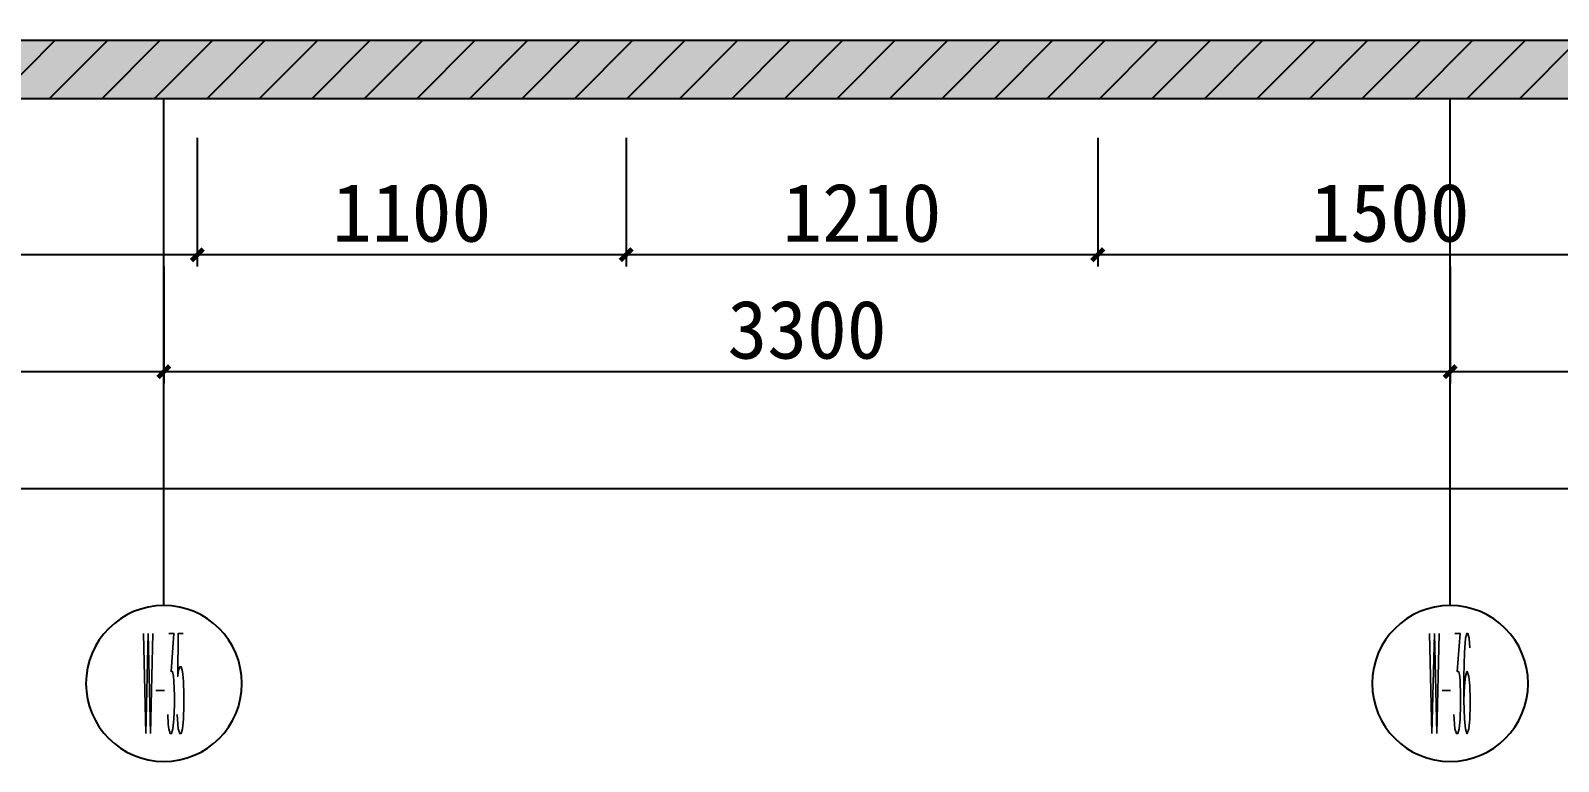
# Model space of a CAD drawing. Header units: millimetres. Extents: x 110215 to 630040, y -488650 to 141897.
# Drawn here: x 391545 to 395465, y 6391 to 8266 of the extents above; entities that cross this region are included whole.
import ezdxf
from ezdxf.enums import TextEntityAlignment as Align
from ezdxf.xclip import XClip

# ---------------------------------------------------------------- set-up
doc = ezdxf.new("R2010")
doc.units = ezdxf.units.MM
doc.header["$LTSCALE"] = 1000
doc.header["$XCLIPFRAME"] = 0
doc.layers.get('Defpoints').update_dxf_attribs({"color": 2})
doc.layers.add('0-118标注', color=2, linetype='Continuous')
doc.layers.add('0-140c立面材料填充', color=250, linetype='Continuous')
doc.styles.add('_TCH_AXIS', font='COMPLEX', dxfattribs={"bigfont": 'GBCBIG'})
doc.styles.add('COMPLEX', font='COMPLEX')
doc.styles.add('黑体', font='simhei.ttf')
doc.dimstyles.new('50', dxfattribs={"dimscale": 50, "dimtxt": 3, "dimasz": 0.6, "dimexe": 0.6, "dimexo": 0.6, "dimtad": 1, "dimdec": 0, "dimdsep": 46, "dimtxsty": '黑体', "dimblk1": 'ARCHTICK', "dimblk2": 'ARCHTICK', "dimsah": 1, "dimcen": 0, "dimdle": 1, "dimclrd": 251, "dimclre": 251, "dimclrt": 2, "dimadec": 0, "dimazin": 0, "dimtfac": 1, "dimtdec": 0, "dimtix": 1, "dimtmove": 2, "dimatfit": 3, "dimldrblk": 'DOT', "dimfxl": 0, "dimtolj": 1, "dimtzin": 0, "dimarcsym": 0})

# ---------------------------------------------------------------- blocks, each defined once
blk = doc.blocks.new('_ArchTick')
at = {"color": 0, "linetype": 'ByBlock', "const_width": 0.4}
blk.add_lwpolyline([(-0.5, -0.5), (0.5, 0.5)], dxfattribs=at)
blk = doc.blocks.new('*D991')
at = {"color": 251, "lineweight": -2, "transparency": 16777216}
for p, q in [((368656, -28058), (368656, -28388)), ((370156, -28058), (370156, -28388)), ((370206, -28358), (368606, -28358))]:
    blk.add_line(p, q, dxfattribs=at)
at = {"layer": 'Defpoints', "color": 0, "transparency": 16777216}
for p in [(368656, -27958), (370156, -27958), (368656, -28358)]:
    blk.add_point(p, dxfattribs=at)
at = {"color": 251, "lineweight": -2, "transparency": 16777216, "xscale": 30, "yscale": 30, "zscale": 30, "rotation": 180}
blk.add_blockref('_ArchTick', (368656, -28358), dxfattribs=at)
at = {"color": 251, "lineweight": -2, "transparency": 16777216, "xscale": 30, "yscale": 30, "zscale": 30}
blk.add_blockref('_ArchTick', (370156, -28358), dxfattribs=at)
at = {"color": 2, "transparency": 16777216, "insert": (369406, -28250.9), "char_height": 150, "attachment_point": 5, "style": '黑体'}
blk.add_mtext('\\A1;1500', dxfattribs=at)
blk = doc.blocks.new('_DOT')
at = {"color": 0, "linetype": 'ByBlock'}
blk.add_line((-0.5, 0), (-1, 0), dxfattribs=at)
at = {"color": 0, "linetype": 'ByBlock', "const_width": 0.5}
blk.add_lwpolyline([(-0.25, 0, 1), (0.25, 0, 1)], format="xyb", close=True, dxfattribs=at)
blk = doc.blocks.new('*D992')
at = {"color": 251, "lineweight": -2, "transparency": 16777216}
for p, q in [((367446, -28058), (367446, -28388)), ((368656, -28058), (368656, -28388)), ((368706, -28358), (367396, -28358))]:
    blk.add_line(p, q, dxfattribs=at)
at = {"layer": 'Defpoints', "color": 0, "transparency": 16777216}
for p in [(367446, -27958), (368656, -27958), (367446, -28358)]:
    blk.add_point(p, dxfattribs=at)
at = {"color": 251, "lineweight": -2, "transparency": 16777216, "xscale": 30, "yscale": 30, "zscale": 30, "rotation": 180}
blk.add_blockref('_ArchTick', (367446, -28358), dxfattribs=at)
at = {"color": 251, "lineweight": -2, "transparency": 16777216, "xscale": 30, "yscale": 30, "zscale": 30}
blk.add_blockref('_ArchTick', (368656, -28358), dxfattribs=at)
at = {"color": 2, "transparency": 16777216, "insert": (368051, -28250.9), "char_height": 150, "attachment_point": 5, "style": '黑体'}
blk.add_mtext('\\A1;1210', dxfattribs=at)
blk = doc.blocks.new('*D993')
at = {"color": 251, "lineweight": -2, "transparency": 16777216}
for p, q in [((366346, -28058), (366346, -28388)), ((367446, -28058), (367446, -28388)), ((367496, -28358), (366296, -28358))]:
    blk.add_line(p, q, dxfattribs=at)
at = {"layer": 'Defpoints', "color": 0, "transparency": 16777216}
for p in [(366346, -27958), (367446, -27958), (366346, -28358)]:
    blk.add_point(p, dxfattribs=at)
at = {"color": 251, "lineweight": -2, "transparency": 16777216, "xscale": 30, "yscale": 30, "zscale": 30, "rotation": 180}
blk.add_blockref('_ArchTick', (366346, -28358), dxfattribs=at)
at = {"color": 251, "lineweight": -2, "transparency": 16777216, "xscale": 30, "yscale": 30, "zscale": 30}
blk.add_blockref('_ArchTick', (367446, -28358), dxfattribs=at)
at = {"color": 2, "transparency": 16777216, "insert": (366896, -28250.9), "char_height": 150, "attachment_point": 5, "style": '黑体'}
blk.add_mtext('\\A1;1100', dxfattribs=at)
blk = doc.blocks.new('*D994')
at = {"color": 251, "lineweight": -2, "transparency": 16777216}
for p, q in [((364846, -28058), (364846, -28388)), ((366346, -28058), (366346, -28388)), ((366396, -28358), (364796, -28358))]:
    blk.add_line(p, q, dxfattribs=at)
at = {"layer": 'Defpoints', "color": 0, "transparency": 16777216}
for p in [(364846, -27958), (366346, -27958), (364846, -28358)]:
    blk.add_point(p, dxfattribs=at)
at = {"color": 251, "lineweight": -2, "transparency": 16777216, "xscale": 30, "yscale": 30, "zscale": 30, "rotation": 180}
blk.add_blockref('_ArchTick', (364846, -28358), dxfattribs=at)
at = {"color": 251, "lineweight": -2, "transparency": 16777216, "xscale": 30, "yscale": 30, "zscale": 30}
blk.add_blockref('_ArchTick', (366346, -28358), dxfattribs=at)
at = {"color": 2, "transparency": 16777216, "insert": (365596, -28250.9), "char_height": 150, "attachment_point": 5, "style": '黑体'}
blk.add_mtext('\\A1;1500', dxfattribs=at)
blk = doc.blocks.new('*D997')
at = {"color": 251, "lineweight": -2, "transparency": 16777216}
for p, q in [((363860.3, -28388), (363860.3, -28688)), ((366260.3, -28388), (366260.3, -28688)), ((363810.3, -28658), (366310.3, -28658))]:
    blk.add_line(p, q, dxfattribs=at)
at = {"layer": 'Defpoints', "color": 0, "transparency": 16777216}
for p in [(363860.3, -28358), (366260.3, -28358), (366260.3, -28658)]:
    blk.add_point(p, dxfattribs=at)
at = {"color": 251, "lineweight": -2, "transparency": 16777216, "xscale": 30, "yscale": 30, "zscale": 30, "rotation": 180}
blk.add_blockref('_ArchTick', (363860.3, -28658), dxfattribs=at)
at = {"color": 251, "lineweight": -2, "transparency": 16777216, "xscale": 30, "yscale": 30, "zscale": 30}
blk.add_blockref('_ArchTick', (366260.3, -28658), dxfattribs=at)
at = {"color": 2, "transparency": 16777216, "insert": (365060.3, -28550.9), "char_height": 150, "attachment_point": 5, "style": '黑体'}
blk.add_mtext('\\A1;2400', dxfattribs=at)
blk = doc.blocks.new('*D998')
at = {"color": 251, "lineweight": -2, "transparency": 16777216}
for p, q in [((366260.3, -28388), (366260.3, -28688)), ((369560.3, -28388), (369560.3, -28688)), ((366210.3, -28658), (369610.3, -28658))]:
    blk.add_line(p, q, dxfattribs=at)
at = {"layer": 'Defpoints', "color": 0, "transparency": 16777216}
for p in [(366260.3, -28358), (369560.3, -28358), (369560.3, -28658)]:
    blk.add_point(p, dxfattribs=at)
at = {"color": 251, "lineweight": -2, "transparency": 16777216, "xscale": 30, "yscale": 30, "zscale": 30, "rotation": 180}
blk.add_blockref('_ArchTick', (366260.3, -28658), dxfattribs=at)
at = {"color": 251, "lineweight": -2, "transparency": 16777216, "xscale": 30, "yscale": 30, "zscale": 30}
blk.add_blockref('_ArchTick', (369560.3, -28658), dxfattribs=at)
at = {"color": 2, "transparency": 16777216, "insert": (367910.3, -28550.9), "char_height": 150, "attachment_point": 5, "style": '黑体'}
blk.add_mtext('\\A1;3300', dxfattribs=at)
blk = doc.blocks.new('*D999')
at = {"color": 251, "lineweight": -2, "transparency": 16777216}
for p, q in [((369560.3, -28388), (369560.3, -28688)), ((371560.3, -28388), (371560.3, -28688)), ((369510.3, -28658), (371610.3, -28658))]:
    blk.add_line(p, q, dxfattribs=at)
at = {"layer": 'Defpoints', "color": 0, "transparency": 16777216}
for p in [(369560.3, -28358), (371560.3, -28358), (371560.3, -28658)]:
    blk.add_point(p, dxfattribs=at)
at = {"color": 251, "lineweight": -2, "transparency": 16777216, "xscale": 30, "yscale": 30, "zscale": 30, "rotation": 180}
blk.add_blockref('_ArchTick', (369560.3, -28658), dxfattribs=at)
at = {"color": 251, "lineweight": -2, "transparency": 16777216, "xscale": 30, "yscale": 30, "zscale": 30}
blk.add_blockref('_ArchTick', (371560.3, -28658), dxfattribs=at)
at = {"color": 2, "transparency": 16777216, "insert": (370560.3, -28550.9), "char_height": 150, "attachment_point": 5, "style": '黑体'}
blk.add_mtext('\\A1;2000', dxfattribs=at)
blk = doc.blocks.new('*D1007')
at = {"color": 251, "lineweight": -2, "transparency": 16777216}
for p, q in [((363296, -28688), (363296, -28988)), ((392561.1, -28688), (392561.1, -28988)), ((363246, -28958), (392611.1, -28958))]:
    blk.add_line(p, q, dxfattribs=at)
at = {"layer": 'Defpoints', "color": 0, "transparency": 16777216}
for p in [(363296, -28658), (392561.1, -28658), (392561.1, -28958)]:
    blk.add_point(p, dxfattribs=at)
at = {"color": 251, "lineweight": -2, "transparency": 16777216, "xscale": 30, "yscale": 30, "zscale": 30, "rotation": 180}
blk.add_blockref('_ArchTick', (363296, -28958), dxfattribs=at)
at = {"color": 251, "lineweight": -2, "transparency": 16777216, "xscale": 30, "yscale": 30, "zscale": 30}
blk.add_blockref('_ArchTick', (392561.1, -28958), dxfattribs=at)
at = {"color": 2, "transparency": 16777216, "insert": (377928.5, -28851.8), "char_height": 150, "attachment_point": 5, "style": '黑体'}
blk.add_mtext('\\A1;29265', dxfattribs=at)
blk = doc.blocks.new('_AXISO')
blk.add_circle((0, 0), 0.5)
at = {"style": 'COMPLEX', "width": 1.041667}
blk.add_attdef('A', text='', height=0.56, dxfattribs=at).set_placement((-0.25, -0.28), (0.25, -0.28), align=Align.FIT)
blk = doc.blocks.new('dsfxdsfs')
h = blk.add_hatch()
h.set_pattern_fill('ANSI31', color=250, scale=30)
h.paths.add_polyline_path([(363296, -23358.4), (363296, -23508.4), (363762.4, -23508.4), (363762.4, -24208.4), (364356.9, -24208.4), (364356.9, -23508.4), (366140.2, -23508.4), (366140.2, -24208.4), (366640.2, -24208.4), (366640.2, -23508.4), (368940.2, -23508.4), (368940.2, -24208.4), (369440.2, -24208.4), (369440.2, -23508.4), (371591.1, -23508.4), (371591.1, -24208.4), (372191.3, -24208.4), (372191.3, -23508.4), (375561.3, -23508.4), (375561.3, -24208.4), (376161.3, -24208.4), (376161.3, -23508.4), (378510.1, -23508.4), (378510.1, -24208.4), (379010.1, -24208.4), (379010.1, -23508.4), (381810.4, -23508.4), (381810.4, -24208.4), (382410.4, -24208.4), (382410.4, -23508.4), (384910.1, -23508.4), (384910.1, -24208.4), (385410.1, -24208.4), (385410.1, -23508.4), (387759.1, -23508.4), (387759.1, -24208.4), (388359.1, -24208.4), (388359.1, -23508.4), (391860.1, -23508.4), (391860.1, -24208.4), (392460.1, -24208.4), (392460.2, -23508.4), (392560.1, -23508.4), (392560.1, -23358.4)])
h.paths.add_polyline_path([(363296, -27808), (392560.1, -27808), (392560.1, -27958), (363296, -27958)])
at = {"layer": '0-140c立面材料填充'}
h = blk.add_hatch(dxfattribs=at)
h.set_pattern_fill('AR-CONC', color=256)
h.paths.add_polyline_path([(363296, -27808), (392560.1, -27808), (392560.1, -27958), (363296, -27958)])
h.paths.add_polyline_path([(363296, -23358.4), (363296, -23508.4), (363762.4, -23508.4), (363762.4, -24208.4), (364356.9, -24208.4), (364356.9, -23508.4), (366140.2, -23508.4), (366140.2, -24208.4), (366640.2, -24208.4), (366640.2, -23508.4), (368940.2, -23508.4), (368940.2, -24208.4), (369440.2, -24208.4), (369440.2, -23508.4), (371591.1, -23508.4), (371591.1, -24208.4), (372191.3, -24208.4), (372191.3, -23508.4), (375561.3, -23508.4), (375561.3, -24208.4), (376161.3, -24208.4), (376161.3, -23508.4), (378510.1, -23508.4), (378510.1, -24208.4), (379010.1, -24208.4), (379010.1, -23508.4), (381810.4, -23508.4), (381810.4, -24208.4), (382410.4, -24208.4), (382410.4, -23508.4), (384910.1, -23508.4), (384910.1, -24208.4), (385410.1, -24208.4), (385410.1, -23508.4), (387759.1, -23508.4), (387759.1, -24208.4), (388359.1, -24208.4), (388359.1, -23508.4), (391860.1, -23508.4), (391860.1, -24208.4), (392460.1, -24208.4), (392460.2, -23508.4), (392560.1, -23508.4), (392560.1, -23358.4)])
blk.add_lwpolyline([(363296, -27808), (392560.1, -27808), (392560.1, -27958), (363296, -27958)], close=True)
at = {"layer": '0-118标注'}
for p, q in [((366260.3, -29258, 13.8), (366260.3, -27958)), ((369560.3, -29258, 13.8), (369560.3, -27958))]:
    blk.add_line(p, q, dxfattribs=at)
ref = blk.add_blockref('_AXISO', (366260.3, -29458, 13.8), dxfattribs=dict(at, xscale=-400, yscale=400, zscale=400))
ref.add_attrib('A', 'W-35', dxfattribs={"layer": '0', "height": 257.36, "style": '_TCH_AXIS', "width": 0.108434}).set_placement((366205.1, -29586.7, 13.8), (366315.4, -29586.7, 13.8), align=Align.FIT)
ref = blk.add_blockref('_AXISO', (369560.3, -29458, 13.8), dxfattribs=dict(at, xscale=-400, yscale=400, zscale=400))
ref.add_attrib('A', 'W-36', dxfattribs={"layer": '0', "height": 257.36, "style": '_TCH_AXIS', "width": 0.108434}).set_placement((369505.1, -29586.7, 13.8), (369615.4, -29586.7, 13.8), align=Align.FIT)
at = {"color": 5}
for base, p1, p2, picture, middle in [((364846, -28358), (366346, -27958), (364846, -27958), '*D994', (365596, -28250.9)), ((366346, -28358), (367446, -27958), (366346, -27958), '*D993', (366896, -28250.9)), ((367446, -28358), (368656, -27958), (367446, -27958), '*D992', (368051, -28250.9)), ((368656, -28358), (370156, -27958), (368656, -27958), '*D991', (369406, -28250.9)), ((366260.3, -28658), (363860.3, -28358), (366260.3, -28358), '*D997', (365060.3, -28550.9)), ((369560.3, -28658), (366260.3, -28358), (369560.3, -28358), '*D998', (367910.3, -28550.9)), ((371560.3, -28658), (369560.3, -28358), (371560.3, -28358), '*D999', (370560.3, -28550.9)), ((392561.1, -28958), (363296, -28658), (392561.1, -28658), '*D1007', (377928.5, -28851.8))]:
    dim = blk.add_linear_dim(base=base, p1=p1, p2=p2, dimstyle='50', override={"dimfxl": 6, "dimarcsym": 1}, dxfattribs=at)
    dim.commit()
    dim.dimension.update_dxf_attribs({"geometry": picture, "text_midpoint": middle})

msp = doc.modelspace()

# ---------------------------------------------------------------- block references
at = {"color": 5}
ref = msp.add_blockref('dsfxdsfs', (25626.4, 36048.8), dxfattribs=at)
XClip(ref).set_block_clipping_path([(359497.5047758532, -29954.3576918291), (382356.9138167351, -20698.7862632577)])

doc.saveas('drawing.dxf')
